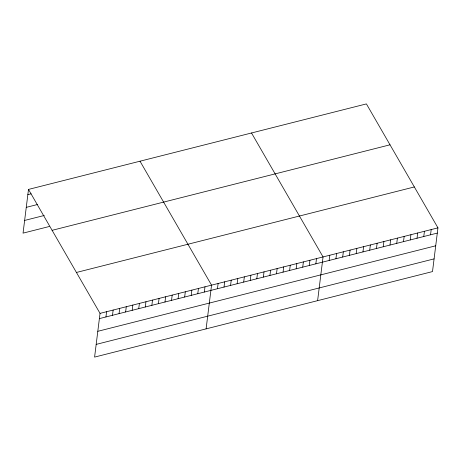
<?xml version="1.0" encoding="UTF-8"?>
<svg xmlns="http://www.w3.org/2000/svg" width="461" height="461" viewBox="0 0 461 461"><rect width="100%" height="100%" fill="white"/><g stroke="black" fill="none" stroke-linecap="round" stroke-linejoin="round"><path stroke-width="0.69" d="M28.496 189.419L100.037 313.371L94.591 357.096L432.504 271.581L437.95 227.861L366.409 103.904L28.496 189.419L23.05 233.139L49.287 226.501M105.944 316.949L106.595 311.711M112.501 315.289L113.158 310.051M119.065 313.63L119.716 308.392M125.623 311.97L126.274 306.732M132.18 310.311L132.837 305.073M138.744 308.651L139.395 303.413M145.301 306.991L145.953 301.753M151.859 305.332L152.51 300.094M158.423 303.666L159.074 298.434M164.98 302.007L165.632 296.775M171.538 300.347L172.189 295.115M178.096 298.688L178.753 293.455M184.659 297.028L185.31 291.796M191.217 295.368L191.868 290.13M197.775 293.709L198.432 288.471M204.338 292.049L204.989 286.811M206.102 328.877L211.547 285.152L140.006 161.2M217.454 288.73L218.111 283.492M224.017 287.07L224.668 281.832M230.575 285.411L231.226 280.173M237.133 283.751L237.784 278.513M243.696 282.092L244.347 276.854M250.254 280.432L250.905 275.194M256.812 278.767L257.463 273.534M263.369 277.107L264.026 271.875M269.933 275.447L270.584 270.215M276.491 273.788L277.142 268.556M283.048 272.128L283.705 266.896M289.612 270.469L290.263 265.236M296.169 268.809L296.821 263.571M302.727 267.15L303.378 261.911M309.291 265.49L309.942 260.252M315.848 263.83L316.5 258.592M317.612 300.653L323.057 256.933L251.516 132.981M329.166 260.459L329.817 255.221M335.925 258.748L336.576 253.515M342.684 257.036L343.336 251.804M349.438 255.331L350.095 250.093M356.197 253.619L356.849 248.381M362.957 251.908L363.608 246.67M369.716 250.196L370.367 244.964M376.476 248.485L377.127 243.252M383.229 246.779L383.886 241.541M389.989 245.068L390.64 239.829M396.748 243.356L397.399 238.118M403.508 241.645L404.159 236.412M410.267 239.939L410.918 234.701M417.021 238.228L417.678 232.989M423.78 236.516L424.431 231.278M430.539 234.805L431.191 229.566M27.844 194.657L31.123 193.827M26.26 207.358L37.41 204.534M24.635 220.439L44.308 215.46M52.105 230.321L390.018 144.812M76.428 272.468L414.341 186.953M100.037 313.371L437.95 227.861M99.386 318.609L437.299 233.093M97.801 331.309L435.714 245.794M96.17 344.396L434.083 258.88"/></g></svg>
